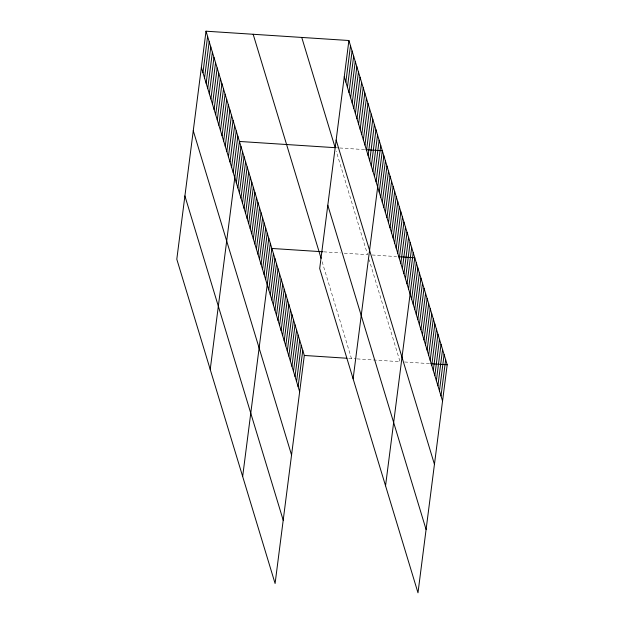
<?xml version="1.0" encoding="UTF-8"?>
<svg xmlns="http://www.w3.org/2000/svg" width="624" height="624" viewBox="0 0 624 624"><rect width="100%" height="100%" fill="white"/><g stroke="black" fill="none" stroke-linecap="round" stroke-linejoin="round"><path stroke-width="0.47" stroke-dasharray="3.12 2.34" d="M336.079 147.748L338.793 147.927M339.706 147.982L365.095 149.635M323.692 251.839L340.509 252.931M344.253 253.172L367.606 254.693L336.196 151.086M372.138 254.99L396.622 256.589M348.738 358.363L356.132 358.839M357.068 358.901L400.046 361.702L369.151 259.795M404.578 361.998L429.967 363.652M322.117 261.721L351.46 358.535"/><path stroke-width="0.94" d="M206.014 31.2L176.803 259.225L275.098 583.487L304.309 355.462L206.014 31.2L348.902 40.513L447.197 364.775L417.986 592.8L319.691 268.538L348.902 40.513M202.956 72.719L207.605 36.449M204.547 77.969L209.196 41.699M206.138 83.218L210.787 46.948M207.73 88.468L212.378 52.198M209.321 93.717L213.97 57.447M210.92 98.966L215.561 62.696M212.511 104.224L217.152 67.954M214.102 109.473L218.743 73.203M215.693 114.722L220.334 78.452M217.285 119.972L221.926 83.702M218.876 125.221L223.517 88.951M220.467 130.471L225.108 94.201M222.058 135.72L226.699 99.45M223.649 140.969L228.29 104.699M225.241 146.219L229.882 109.949M226.832 151.468L231.473 115.198M228.423 156.718L233.072 120.448M230.014 161.967L234.663 125.697M231.605 167.216L236.254 130.946M233.197 172.474L237.845 136.204M210.226 369.47L239.437 141.453L335.166 147.685L301.751 37.44M236.332 182.816L240.981 146.546M237.877 187.91L242.525 151.64M239.421 193.003L244.07 156.733M240.965 198.104L245.614 161.834M242.51 203.198L247.159 166.928M244.054 208.291L248.703 172.021M245.599 213.392L250.247 177.122M247.143 218.486L251.792 182.216M248.687 223.579L253.336 187.309M250.232 228.673L254.881 192.403M251.776 233.774L256.425 197.504M253.321 238.867L257.969 202.597M254.865 243.961L259.514 207.691M256.409 249.062L261.058 212.792M257.954 254.155L262.603 217.885M259.498 259.249L264.147 222.979M261.043 264.342L265.691 228.072M262.587 269.443L267.236 233.173M264.139 274.537L268.78 238.267M265.684 279.63L270.325 243.36M242.658 476.479L271.869 248.461L322.764 251.776M268.772 289.825L273.413 253.555M270.317 294.918L274.958 258.648M271.861 300.011L276.502 263.741M273.406 305.113L278.047 268.843M274.95 310.206L279.591 273.936M276.494 315.299L281.135 279.029M278.039 320.393L282.68 284.131M279.583 325.494L284.224 289.224M281.128 330.587L285.776 294.317M282.672 335.681L287.321 299.411M284.216 340.782L288.865 304.512M285.761 345.875L290.41 309.605M287.305 350.969L291.954 314.699M288.85 356.062L293.498 319.792M290.394 361.163L295.043 324.893M291.938 366.257L296.587 329.987M293.483 371.35L298.132 335.08M295.027 376.451L299.676 340.181M296.572 381.545L301.22 345.275M298.116 386.638L302.765 350.368M345.844 82.033L350.493 45.763M347.435 87.282L352.084 51.012M349.027 92.531L353.675 56.261M350.626 97.781L355.267 61.511M352.217 103.03L356.858 66.76M353.808 108.28L358.449 72.01M355.399 113.529L360.04 77.259M356.99 118.778L361.631 82.508M358.582 124.028L363.223 87.758M360.173 129.285L364.814 93.015M361.764 134.534L366.405 98.264M363.355 139.784L367.996 103.514M364.946 145.033L369.587 108.763M366.538 150.283L371.186 114.013M368.129 155.532L372.778 119.262M369.72 160.781L374.369 124.511M371.311 166.031L375.96 129.761M372.902 171.28L377.551 135.01M374.494 176.53L379.142 140.26M376.085 181.779L380.734 145.509M353.114 378.784L382.325 150.758L365.999 149.698M379.22 192.13L383.869 155.86M380.765 197.223L385.414 160.953M382.309 202.316L386.958 166.046M383.854 207.418L388.502 171.148M385.398 212.511L390.047 176.241M386.942 217.604L391.591 181.334M388.487 222.698L393.136 186.428M390.031 227.799L394.68 191.529M391.576 232.892L396.224 196.622M393.12 237.986L397.769 201.716M394.664 243.079L399.313 206.809M396.209 248.18L400.858 211.91M397.753 253.274L402.402 217.004M399.298 258.367L403.946 222.097M400.842 263.468L405.491 227.198M402.386 268.562L407.035 232.292M403.939 273.655L408.58 237.385M405.483 278.749L410.124 242.479M407.027 283.85L411.668 247.58M408.572 288.943L413.213 252.673M385.546 485.792L414.757 257.767L398.44 256.706M411.661 299.138L416.302 262.868M413.205 304.231L417.846 267.961M414.749 309.325L419.39 273.055M416.294 314.418L420.935 278.148M417.838 319.519L422.479 283.249M419.383 324.613L424.024 288.343M420.927 329.706L425.576 293.436M422.471 334.807L427.12 298.537M424.016 339.901L428.665 303.631M425.56 344.994L430.209 308.724M427.105 350.087L431.753 313.817M428.649 355.189L433.298 318.919M430.193 360.282L434.842 324.012M431.738 365.375L436.387 329.105M433.282 370.477L437.931 334.207M434.827 375.57L439.475 339.3M436.371 380.663L441.02 344.393M437.915 385.757L442.564 349.487M439.46 390.858L444.109 354.588M441.004 395.951L445.653 359.681M304.309 355.462L346.928 358.246M430.872 363.714L447.197 364.775M344.253 76.783L442.549 401.045M336.149 140.057L434.444 464.326M327.795 205.257L426.091 529.519M253.165 34.273L321.087 258.328M201.365 67.47L299.66 391.732M193.261 130.751L291.556 455.013M184.907 195.944L283.202 520.213"/></g></svg>
